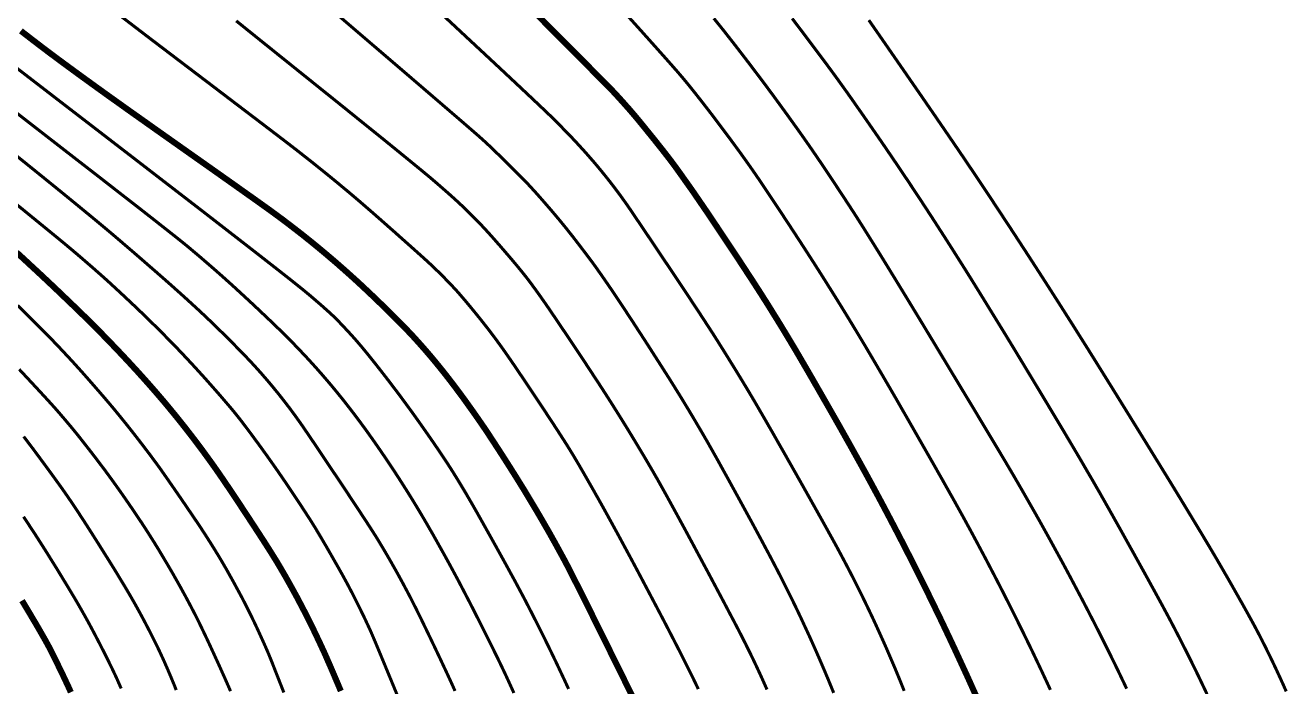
# Model space of a CAD drawing. Extents: x 36524600 to 36525730, y 2746759 to 2747713.
# Drawn here: x 36525149.49 to 36525180.49, y 2747477.38 to 2747493.61 of the extents above; entities that cross this region are included whole.
import ezdxf

# ---------------------------------------------------------------- set-up
doc = ezdxf.new("R2010")
doc.units = 0
doc.header["$LTSCALE"] = 1000
doc.header["$MEASUREMENT"] = 0
doc.layers.add('DGX', color=251, linetype='Continuous')

# ---------------------------------------------------------------- blocks, each defined once
blk = doc.blocks.new('dxt')
at = {"layer": 'DGX', "color": 253, "linetype": 'Continuous', "flags": 128}
for points, const_width in [([(36525170.203, 2747493.739), (36525170.661, 2747493.08), (36525171.081, 2747492.473), (36525171.464, 2747491.92), (36525171.809, 2747491.419), (36525172.116, 2747490.972), (36525172.386, 2747490.577), (36525172.618, 2747490.235), (36525172.813, 2747489.945), (36525172.988, 2747489.682), (36525173.164, 2747489.419), (36525173.338, 2747489.156), (36525173.512, 2747488.892), (36525173.686, 2747488.628), (36525173.859, 2747488.363), (36525174.032, 2747488.098), (36525174.204, 2747487.833), (36525174.375, 2747487.568), (36525174.547, 2747487.302), (36525174.717, 2747487.036), (36525174.888, 2747486.769), (36525175.057, 2747486.503), (36525175.227, 2747486.236), (36525175.395, 2747485.968), (36525175.564, 2747485.701), (36525175.739, 2747485.421), (36525175.929, 2747485.116), (36525176.134, 2747484.787), (36525176.353, 2747484.434), (36525176.587, 2747484.056), (36525176.836, 2747483.654), (36525177.1, 2747483.227), (36525177.378, 2747482.776), (36525177.654, 2747482.327), (36525177.91, 2747481.907), (36525178.147, 2747481.517), (36525178.365, 2747481.156), (36525178.564, 2747480.824), (36525178.743, 2747480.521), (36525178.902, 2747480.248), (36525179.043, 2747480.004), (36525179.168, 2747479.784), (36525179.282, 2747479.583), (36525179.385, 2747479.401), (36525179.476, 2747479.237), (36525179.556, 2747479.093), (36525179.625, 2747478.968), (36525179.683, 2747478.861), (36525179.729, 2747478.774), (36525179.77, 2747478.696), (36525179.811, 2747478.618), (36525179.851, 2747478.54), (36525179.89, 2747478.461), (36525179.93, 2747478.383), (36525179.969, 2747478.304), (36525180.008, 2747478.225), (36525180.047, 2747478.146), (36525180.085, 2747478.067), (36525180.124, 2747477.987), (36525180.161, 2747477.908), (36525180.199, 2747477.828), (36525180.236, 2747477.749), (36525180.273, 2747477.669), (36525180.31, 2747477.589), (36525180.346, 2747477.509), (36525180.383, 2747477.429), (36525180.418, 2747477.348), (36525180.454, 2747477.268)], 0.075), ([(36525168.32, 2747493.781), (36525168.53, 2747493.503), (36525168.72, 2747493.251), (36525168.891, 2747493.024), (36525169.043, 2747492.821), (36525169.175, 2747492.644), (36525169.288, 2747492.491), (36525169.381, 2747492.364), (36525169.47, 2747492.242), (36525169.568, 2747492.105), (36525169.677, 2747491.953), (36525169.795, 2747491.786), (36525169.922, 2747491.604), (36525170.06, 2747491.408), (36525170.207, 2747491.196), (36525170.364, 2747490.97), (36525170.526, 2747490.736), (36525170.686, 2747490.501), (36525170.846, 2747490.266), (36525171.005, 2747490.031), (36525171.164, 2747489.794), (36525171.321, 2747489.558), (36525171.478, 2747489.32), (36525171.634, 2747489.082), (36525171.789, 2747488.844), (36525171.943, 2747488.605), (36525172.097, 2747488.366), (36525172.25, 2747488.126), (36525172.402, 2747487.886), (36525172.554, 2747487.646), (36525172.705, 2747487.405), (36525172.855, 2747487.163), (36525173.005, 2747486.921), (36525173.154, 2747486.679), (36525173.303, 2747486.437), (36525173.452, 2747486.195), (36525173.601, 2747485.952), (36525173.749, 2747485.709), (36525173.897, 2747485.465), (36525174.044, 2747485.222), (36525174.188, 2747484.984), (36525174.324, 2747484.759), (36525174.453, 2747484.545), (36525174.574, 2747484.344), (36525174.688, 2747484.154), (36525174.794, 2747483.977), (36525174.893, 2747483.812), (36525174.985, 2747483.659), (36525175.072, 2747483.512), (36525175.16, 2747483.364), (36525175.247, 2747483.217), (36525175.334, 2747483.07), (36525175.421, 2747482.922), (36525175.507, 2747482.774), (36525175.593, 2747482.626), (36525175.68, 2747482.478), (36525175.771, 2747482.32), (36525175.873, 2747482.143), (36525175.985, 2747481.945), (36525176.108, 2747481.728), (36525176.241, 2747481.491), (36525176.385, 2747481.235), (36525176.539, 2747480.958), (36525176.704, 2747480.662), (36525176.868, 2747480.366), (36525177.021, 2747480.09), (36525177.162, 2747479.833), (36525177.292, 2747479.596), (36525177.41, 2747479.379), (36525177.516, 2747479.182), (36525177.611, 2747479.004), (36525177.694, 2747478.846), (36525177.771, 2747478.697), (36525177.848, 2747478.549), (36525177.923, 2747478.4), (36525177.999, 2747478.25), (36525178.074, 2747478.101), (36525178.148, 2747477.951), (36525178.222, 2747477.801), (36525178.295, 2747477.651), (36525178.367, 2747477.5), (36525178.439, 2747477.349), (36525178.511, 2747477.198)], 0.075), ([(36525166.396, 2747493.783), (36525166.536, 2747493.61), (36525166.643, 2747493.477), (36525166.732, 2747493.363), (36525166.821, 2747493.25), (36525166.91, 2747493.136), (36525166.998, 2747493.022), (36525167.086, 2747492.908), (36525167.174, 2747492.793), (36525167.262, 2747492.679), (36525167.349, 2747492.564), (36525167.436, 2747492.449), (36525167.523, 2747492.334), (36525167.61, 2747492.218), (36525167.696, 2747492.103), (36525167.782, 2747491.987), (36525167.868, 2747491.871), (36525167.953, 2747491.754), (36525168.038, 2747491.638), (36525168.123, 2747491.521), (36525168.208, 2747491.404), (36525168.292, 2747491.287), (36525168.376, 2747491.17), (36525168.46, 2747491.053), (36525168.544, 2747490.935), (36525168.627, 2747490.817), (36525168.71, 2747490.699), (36525168.797, 2747490.573), (36525168.894, 2747490.432), (36525169.001, 2747490.275), (36525169.116, 2747490.103), (36525169.242, 2747489.916), (36525169.376, 2747489.713), (36525169.521, 2747489.495), (36525169.674, 2747489.261), (36525169.846, 2747488.997), (36525170.045, 2747488.685), (36525170.27, 2747488.326), (36525170.523, 2747487.92), (36525170.802, 2747487.466), (36525171.108, 2747486.966), (36525171.441, 2747486.419), (36525171.801, 2747485.824), (36525172.156, 2747485.236), (36525172.475, 2747484.706), (36525172.759, 2747484.237), (36525173.005, 2747483.826), (36525173.216, 2747483.475), (36525173.391, 2747483.183), (36525173.53, 2747482.951), (36525173.632, 2747482.778), (36525173.717, 2747482.634), (36525173.801, 2747482.491), (36525173.884, 2747482.347), (36525173.968, 2747482.203), (36525174.051, 2747482.058), (36525174.133, 2747481.914), (36525174.216, 2747481.769), (36525174.298, 2747481.625), (36525174.38, 2747481.48), (36525174.461, 2747481.335), (36525174.542, 2747481.189), (36525174.623, 2747481.044), (36525174.703, 2747480.898), (36525174.783, 2747480.752), (36525174.863, 2747480.606), (36525174.943, 2747480.46), (36525175.022, 2747480.314), (36525175.101, 2747480.167), (36525175.179, 2747480.02), (36525175.257, 2747479.873), (36525175.335, 2747479.726), (36525175.413, 2747479.579), (36525175.49, 2747479.432), (36525175.567, 2747479.284), (36525175.643, 2747479.136), (36525175.72, 2747478.988), (36525175.796, 2747478.839), (36525175.872, 2747478.689), (36525175.947, 2747478.54), (36525176.022, 2747478.39), (36525176.097, 2747478.239), (36525176.172, 2747478.088), (36525176.246, 2747477.937), (36525176.32, 2747477.786), (36525176.392, 2747477.635), (36525176.464, 2747477.485), (36525176.535, 2747477.335)], 0.075), ([(36525164.131, 2747494.01), (36525164.599, 2747493.49), (36525164.983, 2747493.061), (36525165.285, 2747492.722), (36525165.503, 2747492.474), (36525165.638, 2747492.316), (36525165.735, 2747492.199), (36525165.836, 2747492.075), (36525165.941, 2747491.943), (36525166.052, 2747491.803), (36525166.167, 2747491.655), (36525166.288, 2747491.499), (36525166.413, 2747491.336), (36525166.542, 2747491.164), (36525166.671, 2747490.992), (36525166.794, 2747490.827), (36525166.911, 2747490.668), (36525167.022, 2747490.517), (36525167.126, 2747490.372), (36525167.225, 2747490.234), (36525167.317, 2747490.103), (36525167.403, 2747489.979), (36525167.491, 2747489.851), (36525167.588, 2747489.706), (36525167.695, 2747489.547), (36525167.812, 2747489.372), (36525167.939, 2747489.181), (36525168.076, 2747488.975), (36525168.222, 2747488.753), (36525168.378, 2747488.515), (36525168.538, 2747488.27), (36525168.697, 2747488.024), (36525168.856, 2747487.777), (36525169.014, 2747487.53), (36525169.17, 2747487.282), (36525169.326, 2747487.034), (36525169.481, 2747486.785), (36525169.635, 2747486.536), (36525169.792, 2747486.278), (36525169.958, 2747486.003), (36525170.132, 2747485.713), (36525170.314, 2747485.405), (36525170.504, 2747485.081), (36525170.703, 2747484.741), (36525170.91, 2747484.384), (36525171.124, 2747484.011), (36525171.334, 2747483.644), (36525171.527, 2747483.307), (36525171.702, 2747483.001), (36525171.86, 2747482.724), (36525172, 2747482.478), (36525172.122, 2747482.261), (36525172.227, 2747482.075), (36525172.315, 2747481.919), (36525172.393, 2747481.777), (36525172.472, 2747481.636), (36525172.55, 2747481.494), (36525172.627, 2747481.352), (36525172.705, 2747481.21), (36525172.781, 2747481.068), (36525172.858, 2747480.925), (36525172.934, 2747480.782), (36525173.01, 2747480.64), (36525173.086, 2747480.497), (36525173.161, 2747480.353), (36525173.236, 2747480.21), (36525173.311, 2747480.066), (36525173.385, 2747479.923), (36525173.459, 2747479.779), (36525173.533, 2747479.635), (36525173.606, 2747479.49), (36525173.679, 2747479.346), (36525173.751, 2747479.201), (36525173.823, 2747479.057), (36525173.895, 2747478.912), (36525173.967, 2747478.767), (36525174.038, 2747478.621), (36525174.109, 2747478.476), (36525174.18, 2747478.33), (36525174.25, 2747478.185), (36525174.319, 2747478.039), (36525174.389, 2747477.892), (36525174.458, 2747477.746), (36525174.526, 2747477.6), (36525174.595, 2747477.453), (36525174.662, 2747477.306)], 0.075), ([(36525161.822, 2747494.106), (36525162.442, 2747493.484), (36525162.957, 2747492.966), (36525163.368, 2747492.552), (36525163.674, 2747492.242), (36525163.877, 2747492.037), (36525163.975, 2747491.935), (36525164.02, 2747491.885), (36525164.066, 2747491.835), (36525164.111, 2747491.785), (36525164.156, 2747491.735), (36525164.201, 2747491.685), (36525164.246, 2747491.634), (36525164.291, 2747491.584), (36525164.336, 2747491.533), (36525164.382, 2747491.479), (36525164.434, 2747491.418), (36525164.492, 2747491.35), (36525164.554, 2747491.275), (36525164.621, 2747491.194), (36525164.693, 2747491.105), (36525164.77, 2747491.01), (36525164.852, 2747490.909), (36525164.935, 2747490.807), (36525165.011, 2747490.711), (36525165.082, 2747490.622), (36525165.148, 2747490.539), (36525165.207, 2747490.463), (36525165.262, 2747490.392), (36525165.311, 2747490.329), (36525165.354, 2747490.272), (36525165.397, 2747490.214), (36525165.445, 2747490.15), (36525165.497, 2747490.078), (36525165.554, 2747489.999), (36525165.615, 2747489.913), (36525165.681, 2747489.82), (36525165.752, 2747489.72), (36525165.828, 2747489.613), (36525165.91, 2747489.496), (36525166.001, 2747489.363), (36525166.101, 2747489.217), (36525166.211, 2747489.056), (36525166.329, 2747488.881), (36525166.457, 2747488.691), (36525166.593, 2747488.487), (36525166.739, 2747488.268), (36525166.884, 2747488.049), (36525167.02, 2747487.844), (36525167.145, 2747487.654), (36525167.261, 2747487.476), (36525167.368, 2747487.313), (36525167.464, 2747487.164), (36525167.551, 2747487.029), (36525167.628, 2747486.907), (36525167.701, 2747486.793), (36525167.773, 2747486.678), (36525167.844, 2747486.563), (36525167.916, 2747486.448), (36525167.987, 2747486.333), (36525168.058, 2747486.218), (36525168.128, 2747486.102), (36525168.198, 2747485.986), (36525168.273, 2747485.863), (36525168.355, 2747485.725), (36525168.446, 2747485.572), (36525168.544, 2747485.404), (36525168.651, 2747485.221), (36525168.766, 2747485.023), (36525168.889, 2747484.81), (36525169.02, 2747484.582), (36525169.153, 2747484.351), (36525169.281, 2747484.127), (36525169.405, 2747483.91), (36525169.524, 2747483.7), (36525169.638, 2747483.497), (36525169.748, 2747483.302), (36525169.853, 2747483.113), (36525169.954, 2747482.932), (36525170.052, 2747482.755), (36525170.15, 2747482.577), (36525170.247, 2747482.399), (36525170.343, 2747482.221), (36525170.44, 2747482.042), (36525170.535, 2747481.864), (36525170.63, 2747481.685), (36525170.725, 2747481.505), (36525170.819, 2747481.326), (36525170.913, 2747481.146), (36525171.006, 2747480.966), (36525171.099, 2747480.785), (36525171.191, 2747480.605), (36525171.283, 2747480.424), (36525171.374, 2747480.243), (36525171.465, 2747480.062), (36525171.555, 2747479.88), (36525171.645, 2747479.698), (36525171.735, 2747479.516), (36525171.823, 2747479.334), (36525171.912, 2747479.151), (36525172, 2747478.969), (36525172.087, 2747478.785), (36525172.174, 2747478.602), (36525172.26, 2747478.419), (36525172.346, 2747478.235), (36525172.431, 2747478.051), (36525172.516, 2747477.867), (36525172.601, 2747477.683), (36525172.685, 2747477.498), (36525172.768, 2747477.313), (36525172.851, 2747477.128)], 0.15), ([(36525159.508, 2747494.081), (36525160.224, 2747493.414), (36525160.844, 2747492.837), (36525161.367, 2747492.349), (36525161.793, 2747491.949), (36525162.122, 2747491.639), (36525162.354, 2747491.418), (36525162.49, 2747491.285), (36525162.574, 2747491.2), (36525162.652, 2747491.121), (36525162.725, 2747491.046), (36525162.792, 2747490.977), (36525162.854, 2747490.913), (36525162.91, 2747490.855), (36525162.961, 2747490.802), (36525163.006, 2747490.754), (36525163.048, 2747490.708), (36525163.089, 2747490.663), (36525163.131, 2747490.617), (36525163.172, 2747490.572), (36525163.214, 2747490.526), (36525163.255, 2747490.48), (36525163.296, 2747490.434), (36525163.337, 2747490.387), (36525163.377, 2747490.341), (36525163.418, 2747490.294), (36525163.458, 2747490.248), (36525163.498, 2747490.201), (36525163.538, 2747490.154), (36525163.577, 2747490.106), (36525163.616, 2747490.059), (36525163.656, 2747490.011), (36525163.694, 2747489.963), (36525163.733, 2747489.915), (36525163.772, 2747489.867), (36525163.81, 2747489.819), (36525163.848, 2747489.77), (36525163.886, 2747489.721), (36525163.923, 2747489.673), (36525163.961, 2747489.623), (36525163.998, 2747489.574), (36525164.035, 2747489.525), (36525164.072, 2747489.475), (36525164.108, 2747489.426), (36525164.144, 2747489.376), (36525164.18, 2747489.326), (36525164.216, 2747489.276), (36525164.252, 2747489.225), (36525164.299, 2747489.158), (36525164.368, 2747489.056), (36525164.46, 2747488.92), (36525164.575, 2747488.75), (36525164.713, 2747488.546), (36525164.873, 2747488.307), (36525165.056, 2747488.035), (36525165.262, 2747487.728), (36525165.471, 2747487.415), (36525165.665, 2747487.125), (36525165.843, 2747486.857), (36525166.005, 2747486.612), (36525166.151, 2747486.389), (36525166.282, 2747486.188), (36525166.397, 2747486.01), (36525166.496, 2747485.854), (36525166.587, 2747485.709), (36525166.678, 2747485.564), (36525166.768, 2747485.419), (36525166.858, 2747485.273), (36525166.948, 2747485.128), (36525167.037, 2747484.982), (36525167.126, 2747484.835), (36525167.215, 2747484.689), (36525167.31, 2747484.529), (36525167.421, 2747484.341), (36525167.546, 2747484.126), (36525167.687, 2747483.883), (36525167.842, 2747483.613), (36525168.012, 2747483.315), (36525168.197, 2747482.99), (36525168.397, 2747482.637), (36525168.596, 2747482.285), (36525168.778, 2747481.961), (36525168.944, 2747481.665), (36525169.093, 2747481.398), (36525169.226, 2747481.158), (36525169.343, 2747480.947), (36525169.443, 2747480.764), (36525169.526, 2747480.609), (36525169.601, 2747480.468), (36525169.675, 2747480.327), (36525169.749, 2747480.185), (36525169.822, 2747480.043), (36525169.894, 2747479.901), (36525169.965, 2747479.758), (36525170.036, 2747479.615), (36525170.106, 2747479.472), (36525170.175, 2747479.328), (36525170.244, 2747479.184), (36525170.312, 2747479.04), (36525170.379, 2747478.895), (36525170.445, 2747478.75), (36525170.511, 2747478.604), (36525170.576, 2747478.459), (36525170.641, 2747478.313), (36525170.704, 2747478.166), (36525170.767, 2747478.02), (36525170.83, 2747477.873), (36525170.891, 2747477.726), (36525170.952, 2747477.578), (36525171.012, 2747477.43), (36525171.071, 2747477.282)], 0.075), ([(36525149.378, 2747493.476), (36525149.465, 2747493.408), (36525149.553, 2747493.341), (36525149.64, 2747493.273), (36525149.728, 2747493.206), (36525149.815, 2747493.139), (36525149.903, 2747493.072), (36525149.991, 2747493.006), (36525150.085, 2747492.935), (36525150.19, 2747492.857), (36525150.306, 2747492.77), (36525150.434, 2747492.676), (36525150.573, 2747492.574), (36525150.723, 2747492.464), (36525150.885, 2747492.346), (36525151.058, 2747492.221), (36525151.253, 2747492.08), (36525151.48, 2747491.917), (36525151.738, 2747491.733), (36525152.028, 2747491.526), (36525152.351, 2747491.298), (36525152.705, 2747491.047), (36525153.091, 2747490.775), (36525153.509, 2747490.48), (36525153.921, 2747490.19), (36525154.291, 2747489.929), (36525154.617, 2747489.699), (36525154.9, 2747489.498), (36525155.141, 2747489.328), (36525155.338, 2747489.187), (36525155.493, 2747489.076), (36525155.604, 2747488.995), (36525155.694, 2747488.929), (36525155.783, 2747488.863), (36525155.872, 2747488.796), (36525155.961, 2747488.729), (36525156.049, 2747488.661), (36525156.137, 2747488.593), (36525156.225, 2747488.525), (36525156.313, 2747488.456), (36525156.4, 2747488.386), (36525156.487, 2747488.317), (36525156.573, 2747488.247), (36525156.66, 2747488.176), (36525156.745, 2747488.105), (36525156.831, 2747488.034), (36525156.916, 2747487.962), (36525157.001, 2747487.89), (36525157.086, 2747487.818), (36525157.17, 2747487.745), (36525157.254, 2747487.671), (36525157.337, 2747487.598), (36525157.42, 2747487.524), (36525157.503, 2747487.449), (36525157.586, 2747487.375), (36525157.668, 2747487.299), (36525157.751, 2747487.223), (36525157.836, 2747487.143), (36525157.923, 2747487.061), (36525158.012, 2747486.977), (36525158.103, 2747486.89), (36525158.196, 2747486.8), (36525158.291, 2747486.708), (36525158.388, 2747486.613), (36525158.483, 2747486.519), (36525158.574, 2747486.429), (36525158.659, 2747486.344), (36525158.74, 2747486.262), (36525158.815, 2747486.185), (36525158.886, 2747486.111), (36525158.951, 2747486.042), (36525159.012, 2747485.977), (36525159.069, 2747485.914), (36525159.127, 2747485.851), (36525159.184, 2747485.787), (36525159.24, 2747485.723), (36525159.297, 2747485.659), (36525159.353, 2747485.594), (36525159.408, 2747485.53), (36525159.464, 2747485.464), (36525159.519, 2747485.399), (36525159.573, 2747485.333), (36525159.627, 2747485.267), (36525159.681, 2747485.201), (36525159.735, 2747485.134), (36525159.788, 2747485.067), (36525159.841, 2747485), (36525159.893, 2747484.933), (36525159.945, 2747484.865), (36525159.997, 2747484.797), (36525160.049, 2747484.729), (36525160.1, 2747484.66), (36525160.151, 2747484.592), (36525160.202, 2747484.523), (36525160.253, 2747484.454), (36525160.303, 2747484.385), (36525160.353, 2747484.315), (36525160.403, 2747484.245), (36525160.452, 2747484.176), (36525160.502, 2747484.106), (36525160.551, 2747484.036), (36525160.6, 2747483.966), (36525160.649, 2747483.895), (36525160.698, 2747483.825), (36525160.749, 2747483.75), (36525160.806, 2747483.665), (36525160.868, 2747483.572), (36525160.936, 2747483.469), (36525161.009, 2747483.357), (36525161.088, 2747483.236), (36525161.172, 2747483.106), (36525161.262, 2747482.966), (36525161.353, 2747482.824), (36525161.441, 2747482.685), (36525161.526, 2747482.551), (36525161.607, 2747482.42), (36525161.686, 2747482.293), (36525161.762, 2747482.17), (36525161.834, 2747482.05), (36525161.904, 2747481.934), (36525161.971, 2747481.822), (36525162.036, 2747481.713), (36525162.098, 2747481.607), (36525162.158, 2747481.505), (36525162.216, 2747481.405), (36525162.271, 2747481.309), (36525162.325, 2747481.216), (36525162.376, 2747481.126), (36525162.425, 2747481.038), (36525162.475, 2747480.95), (36525162.524, 2747480.861), (36525162.573, 2747480.772), (36525162.621, 2747480.684), (36525162.67, 2747480.595), (36525162.718, 2747480.506), (36525162.766, 2747480.416), (36525162.827, 2747480.3), (36525162.914, 2747480.13), (36525163.027, 2747479.905), (36525163.167, 2747479.627), (36525163.333, 2747479.295), (36525163.525, 2747478.908), (36525163.743, 2747478.468), (36525163.988, 2747477.974), (36525164.231, 2747477.482), (36525164.446, 2747477.047)], 0.15), ([(36525156.978, 2747494.022), (36525157.657, 2747493.44), (36525158.334, 2747492.861), (36525158.927, 2747492.353), (36525159.436, 2747491.916), (36525159.862, 2747491.55), (36525160.203, 2747491.257), (36525160.461, 2747491.034), (36525160.634, 2747490.883), (36525160.724, 2747490.803), (36525160.775, 2747490.756), (36525160.832, 2747490.704), (36525160.894, 2747490.645), (36525160.961, 2747490.58), (36525161.034, 2747490.51), (36525161.113, 2747490.434), (36525161.198, 2747490.351), (36525161.288, 2747490.263), (36525161.378, 2747490.175), (36525161.461, 2747490.092), (36525161.539, 2747490.015), (36525161.611, 2747489.943), (36525161.677, 2747489.876), (36525161.736, 2747489.815), (36525161.79, 2747489.76), (36525161.838, 2747489.71), (36525161.885, 2747489.659), (36525161.937, 2747489.602), (36525161.995, 2747489.539), (36525162.057, 2747489.47), (36525162.124, 2747489.394), (36525162.197, 2747489.311), (36525162.274, 2747489.222), (36525162.357, 2747489.127), (36525162.441, 2747489.029), (36525162.525, 2747488.929), (36525162.609, 2747488.829), (36525162.691, 2747488.729), (36525162.773, 2747488.628), (36525162.854, 2747488.526), (36525162.935, 2747488.424), (36525163.014, 2747488.321), (36525163.091, 2747488.221), (36525163.163, 2747488.127), (36525163.229, 2747488.04), (36525163.291, 2747487.959), (36525163.347, 2747487.884), (36525163.398, 2747487.816), (36525163.444, 2747487.753), (36525163.485, 2747487.697), (36525163.525, 2747487.641), (36525163.569, 2747487.578), (36525163.619, 2747487.508), (36525163.672, 2747487.431), (36525163.73, 2747487.348), (36525163.792, 2747487.257), (36525163.859, 2747487.16), (36525163.93, 2747487.055), (36525164.007, 2747486.941), (36525164.093, 2747486.812), (36525164.187, 2747486.67), (36525164.29, 2747486.513), (36525164.402, 2747486.343), (36525164.522, 2747486.158), (36525164.651, 2747485.96), (36525164.788, 2747485.748), (36525164.924, 2747485.535), (36525165.052, 2747485.336), (36525165.17, 2747485.151), (36525165.28, 2747484.979), (36525165.38, 2747484.82), (36525165.47, 2747484.675), (36525165.552, 2747484.544), (36525165.624, 2747484.426), (36525165.692, 2747484.314), (36525165.76, 2747484.203), (36525165.827, 2747484.091), (36525165.894, 2747483.979), (36525165.96, 2747483.867), (36525166.026, 2747483.755), (36525166.092, 2747483.643), (36525166.158, 2747483.53), (36525166.229, 2747483.407), (36525166.311, 2747483.263), (36525166.404, 2747483.098), (36525166.508, 2747482.913), (36525166.622, 2747482.706), (36525166.748, 2747482.479), (36525166.884, 2747482.231), (36525167.032, 2747481.962), (36525167.18, 2747481.691), (36525167.319, 2747481.437), (36525167.448, 2747481.198), (36525167.567, 2747480.977), (36525167.677, 2747480.771), (36525167.778, 2747480.582), (36525167.868, 2747480.41), (36525167.95, 2747480.254), (36525168.026, 2747480.106), (36525168.101, 2747479.958), (36525168.176, 2747479.809), (36525168.25, 2747479.66), (36525168.324, 2747479.511), (36525168.397, 2747479.361), (36525168.469, 2747479.211), (36525168.54, 2747479.061), (36525168.61, 2747478.91), (36525168.68, 2747478.759), (36525168.75, 2747478.608), (36525168.818, 2747478.456), (36525168.886, 2747478.304), (36525168.953, 2747478.152), (36525169.019, 2747477.999), (36525169.085, 2747477.846), (36525169.15, 2747477.693), (36525169.214, 2747477.54), (36525169.277, 2747477.386), (36525169.34, 2747477.232)], 0.075), ([(36525162.829, 2747477.329), (36525162.765, 2747477.467), (36525162.701, 2747477.605), (36525162.636, 2747477.743), (36525162.571, 2747477.881), (36525162.505, 2747478.019), (36525162.439, 2747478.156), (36525162.373, 2747478.293), (36525162.306, 2747478.43), (36525162.239, 2747478.567), (36525162.171, 2747478.703), (36525162.103, 2747478.84), (36525162.034, 2747478.976), (36525161.965, 2747479.112), (36525161.896, 2747479.247), (36525161.826, 2747479.383), (36525161.753, 2747479.524), (36525161.673, 2747479.675), (36525161.586, 2747479.838), (36525161.493, 2747480.011), (36525161.392, 2747480.195), (36525161.286, 2747480.39), (36525161.172, 2747480.596), (36525161.052, 2747480.813), (36525160.933, 2747481.026), (36525160.823, 2747481.223), (36525160.722, 2747481.403), (36525160.63, 2747481.567), (36525160.547, 2747481.713), (36525160.473, 2747481.843), (36525160.408, 2747481.955), (36525160.352, 2747482.051), (36525160.301, 2747482.139), (36525160.249, 2747482.226), (36525160.196, 2747482.313), (36525160.144, 2747482.4), (36525160.091, 2747482.487), (36525160.037, 2747482.573), (36525159.984, 2747482.659), (36525159.929, 2747482.745), (36525159.871, 2747482.836), (36525159.805, 2747482.937), (36525159.731, 2747483.048), (36525159.65, 2747483.169), (36525159.56, 2747483.3), (36525159.463, 2747483.441), (36525159.358, 2747483.592), (36525159.245, 2747483.753), (36525159.128, 2747483.919), (36525159.01, 2747484.084), (36525158.89, 2747484.248), (36525158.77, 2747484.412), (36525158.649, 2747484.575), (36525158.526, 2747484.737), (36525158.403, 2747484.899), (36525158.279, 2747485.059), (36525158.157, 2747485.215), (36525158.043, 2747485.359), (36525157.936, 2747485.493), (36525157.836, 2747485.616), (36525157.743, 2747485.728), (36525157.656, 2747485.83), (36525157.577, 2747485.921), (36525157.505, 2747486.001), (36525157.439, 2747486.073), (36525157.376, 2747486.141), (36525157.318, 2747486.203), (36525157.263, 2747486.261), (36525157.213, 2747486.314), (36525157.167, 2747486.362), (36525157.124, 2747486.405), (36525157.086, 2747486.443), (36525157.045, 2747486.483), (36525156.994, 2747486.53), (36525156.933, 2747486.586), (36525156.862, 2747486.649), (36525156.782, 2747486.721), (36525156.691, 2747486.8), (36525156.59, 2747486.887), (36525156.479, 2747486.982), (36525156.31, 2747487.122), (36525156.033, 2747487.344), (36525155.647, 2747487.647), (36525155.154, 2747488.032), (36525154.553, 2747488.498), (36525153.845, 2747489.047), (36525153.028, 2747489.676), (36525152.104, 2747490.388), (36525151.181, 2747491.098), (36525150.369, 2747491.722), (36525149.669, 2747492.261), (36525149.079, 2747492.715)], 0.075), ([(36525161.486, 2747477.23), (36525161.408, 2747477.401), (36525161.341, 2747477.548), (36525161.284, 2747477.671), (36525161.228, 2747477.79), (36525161.165, 2747477.922), (36525161.095, 2747478.067), (36525161.017, 2747478.226), (36525160.932, 2747478.398), (36525160.839, 2747478.585), (36525160.739, 2747478.784), (36525160.632, 2747478.997), (36525160.523, 2747479.212), (36525160.418, 2747479.418), (36525160.316, 2747479.614), (36525160.219, 2747479.8), (36525160.126, 2747479.978), (36525160.036, 2747480.145), (36525159.951, 2747480.303), (36525159.87, 2747480.452), (36525159.792, 2747480.593), (36525159.718, 2747480.726), (36525159.647, 2747480.853), (36525159.58, 2747480.973), (36525159.516, 2747481.086), (36525159.456, 2747481.191), (36525159.399, 2747481.29), (36525159.346, 2747481.382), (36525159.294, 2747481.471), (36525159.242, 2747481.559), (36525159.19, 2747481.647), (36525159.137, 2747481.735), (36525159.084, 2747481.823), (36525159.031, 2747481.91), (36525158.977, 2747481.998), (36525158.923, 2747482.085), (36525158.869, 2747482.172), (36525158.814, 2747482.258), (36525158.759, 2747482.345), (36525158.704, 2747482.431), (36525158.649, 2747482.517), (36525158.593, 2747482.603), (36525158.537, 2747482.689), (36525158.48, 2747482.774), (36525158.423, 2747482.86), (36525158.366, 2747482.945), (36525158.309, 2747483.03), (36525158.251, 2747483.114), (36525158.193, 2747483.199), (36525158.135, 2747483.283), (36525158.076, 2747483.367), (36525158.018, 2747483.451), (36525157.958, 2747483.534), (36525157.899, 2747483.618), (36525157.839, 2747483.701), (36525157.778, 2747483.783), (36525157.718, 2747483.866), (36525157.657, 2747483.948), (36525157.595, 2747484.03), (36525157.533, 2747484.111), (36525157.471, 2747484.192), (36525157.408, 2747484.273), (36525157.345, 2747484.354), (36525157.282, 2747484.434), (36525157.218, 2747484.513), (36525157.153, 2747484.593), (36525157.088, 2747484.672), (36525157.023, 2747484.751), (36525156.957, 2747484.829), (36525156.891, 2747484.907), (36525156.824, 2747484.984), (36525156.757, 2747485.062), (36525156.69, 2747485.138), (36525156.622, 2747485.215), (36525156.553, 2747485.291), (36525156.484, 2747485.367), (36525156.415, 2747485.442), (36525156.345, 2747485.517), (36525156.275, 2747485.591), (36525156.205, 2747485.665), (36525156.134, 2747485.739), (36525156.063, 2747485.812), (36525155.991, 2747485.885), (36525155.919, 2747485.958), (36525155.843, 2747486.033), (36525155.761, 2747486.114), (36525155.673, 2747486.2), (36525155.577, 2747486.292), (36525155.476, 2747486.389), (36525155.367, 2747486.492), (36525155.253, 2747486.6), (36525155.132, 2747486.714), (36525155.009, 2747486.829), (36525154.89, 2747486.939), (36525154.775, 2747487.045), (36525154.664, 2747487.147), (36525154.557, 2747487.245), (36525154.453, 2747487.338), (36525154.354, 2747487.427), (36525154.258, 2747487.512), (36525154.164, 2747487.595), (36525154.07, 2747487.677), (36525153.975, 2747487.759), (36525153.88, 2747487.841), (36525153.785, 2747487.923), (36525153.69, 2747488.004), (36525153.594, 2747488.084), (36525153.498, 2747488.165), (36525153.371, 2747488.269), (36525153.181, 2747488.421), (36525152.928, 2747488.62), (36525152.613, 2747488.868), (36525152.236, 2747489.163), (36525151.795, 2747489.505), (36525151.293, 2747489.896), (36525150.727, 2747490.334), (36525150.156, 2747490.777), (36525149.634, 2747491.182), (36525149.162, 2747491.549)], 0.075), ([(36525166.015, 2747477.325), (36525165.958, 2747477.445), (36525165.897, 2747477.571), (36525165.832, 2747477.703), (36525165.763, 2747477.841), (36525165.691, 2747477.986), (36525165.615, 2747478.137), (36525165.532, 2747478.3), (36525165.438, 2747478.482), (36525165.334, 2747478.684), (36525165.22, 2747478.904), (36525165.095, 2747479.143), (36525164.959, 2747479.401), (36525164.813, 2747479.678), (36525164.656, 2747479.974), (36525164.498, 2747480.273), (36525164.345, 2747480.559), (36525164.198, 2747480.831), (36525164.058, 2747481.091), (36525163.923, 2747481.337), (36525163.795, 2747481.57), (36525163.673, 2747481.791), (36525163.557, 2747481.998), (36525163.447, 2747482.192), (36525163.344, 2747482.373), (36525163.248, 2747482.541), (36525163.158, 2747482.697), (36525163.075, 2747482.84), (36525162.998, 2747482.97), (36525162.928, 2747483.087), (36525162.864, 2747483.191), (36525162.798, 2747483.298), (36525162.719, 2747483.422), (36525162.627, 2747483.565), (36525162.524, 2747483.725), (36525162.407, 2747483.902), (36525162.279, 2747484.097), (36525162.138, 2747484.31), (36525161.985, 2747484.541), (36525161.831, 2747484.771), (36525161.688, 2747484.983), (36525161.557, 2747485.177), (36525161.438, 2747485.352), (36525161.329, 2747485.509), (36525161.233, 2747485.647), (36525161.147, 2747485.767), (36525161.073, 2747485.868), (36525161.005, 2747485.961), (36525160.935, 2747486.052), (36525160.866, 2747486.144), (36525160.795, 2747486.235), (36525160.724, 2747486.325), (36525160.653, 2747486.415), (36525160.581, 2747486.504), (36525160.508, 2747486.593), (36525160.438, 2747486.679), (36525160.371, 2747486.759), (36525160.309, 2747486.834), (36525160.251, 2747486.902), (36525160.197, 2747486.965), (36525160.148, 2747487.022), (36525160.103, 2747487.073), (36525160.062, 2747487.118), (36525160.023, 2747487.16), (36525159.984, 2747487.202), (36525159.945, 2747487.244), (36525159.905, 2747487.285), (36525159.865, 2747487.327), (36525159.825, 2747487.368), (36525159.785, 2747487.409), (36525159.745, 2747487.45), (36525159.704, 2747487.491), (36525159.664, 2747487.531), (36525159.623, 2747487.571), (36525159.582, 2747487.611), (36525159.54, 2747487.651), (36525159.499, 2747487.691), (36525159.457, 2747487.73), (36525159.415, 2747487.77), (36525159.365, 2747487.816), (36525159.299, 2747487.876), (36525159.216, 2747487.951), (36525159.117, 2747488.039), (36525159.002, 2747488.142), (36525158.871, 2747488.259), (36525158.723, 2747488.39), (36525158.56, 2747488.536), (36525158.393, 2747488.683), (36525158.237, 2747488.821), (36525158.091, 2747488.949), (36525157.956, 2747489.067), (36525157.831, 2747489.175), (36525157.717, 2747489.274), (36525157.614, 2747489.362), (36525157.521, 2747489.441), (36525157.433, 2747489.515), (36525157.344, 2747489.589), (36525157.256, 2747489.662), (36525157.168, 2747489.736), (36525157.079, 2747489.809), (36525156.99, 2747489.881), (36525156.901, 2747489.954), (36525156.812, 2747490.026), (36525156.722, 2747490.098), (36525156.632, 2747490.17), (36525156.543, 2747490.242), (36525156.453, 2747490.313), (36525156.362, 2747490.384), (36525156.272, 2747490.455), (36525156.182, 2747490.526), (36525156.091, 2747490.596), (36525155.971, 2747490.689), (36525155.793, 2747490.825), (36525155.558, 2747491.004), (36525155.264, 2747491.228), (36525154.912, 2747491.495), (36525154.503, 2747491.806), (36525154.036, 2747492.161), (36525153.51, 2747492.56), (36525152.983, 2747492.96), (36525152.51, 2747493.319), (36525152.093, 2747493.638), (36525151.729, 2747493.915)], 0.075), ([(36525154.667, 2747493.721), (36525155.062, 2747493.403), (36525155.52, 2747493.035), (36525156.042, 2747492.616), (36525156.629, 2747492.145), (36525157.216, 2747491.674), (36525157.739, 2747491.252), (36525158.2, 2747490.881), (36525158.597, 2747490.559), (36525158.931, 2747490.287), (36525159.202, 2747490.065), (36525159.41, 2747489.893), (36525159.555, 2747489.77), (36525159.664, 2747489.675), (36525159.766, 2747489.586), (36525159.861, 2747489.503), (36525159.948, 2747489.426), (36525160.028, 2747489.354), (36525160.1, 2747489.288), (36525160.165, 2747489.228), (36525160.223, 2747489.173), (36525160.277, 2747489.121), (36525160.33, 2747489.069), (36525160.384, 2747489.017), (36525160.437, 2747488.964), (36525160.49, 2747488.911), (36525160.542, 2747488.858), (36525160.594, 2747488.805), (36525160.647, 2747488.752), (36525160.701, 2747488.694), (36525160.762, 2747488.63), (36525160.828, 2747488.557), (36525160.9, 2747488.478), (36525160.978, 2747488.391), (36525161.061, 2747488.296), (36525161.15, 2747488.195), (36525161.245, 2747488.085), (36525161.339, 2747487.976), (36525161.427, 2747487.873), (36525161.508, 2747487.777), (36525161.583, 2747487.687), (36525161.651, 2747487.604), (36525161.713, 2747487.528), (36525161.768, 2747487.459), (36525161.817, 2747487.396), (36525161.862, 2747487.337), (36525161.907, 2747487.277), (36525161.951, 2747487.217), (36525161.995, 2747487.157), (36525162.039, 2747487.097), (36525162.083, 2747487.036), (36525162.126, 2747486.975), (36525162.169, 2747486.914), (36525162.216, 2747486.848), (36525162.27, 2747486.77), (36525162.332, 2747486.68), (36525162.4, 2747486.579), (36525162.477, 2747486.467), (36525162.56, 2747486.344), (36525162.651, 2747486.209), (36525162.75, 2747486.062), (36525162.851, 2747485.911), (36525162.951, 2747485.762), (36525163.05, 2747485.614), (36525163.147, 2747485.468), (36525163.243, 2747485.323), (36525163.337, 2747485.18), (36525163.43, 2747485.038), (36525163.522, 2747484.899), (36525163.613, 2747484.759), (36525163.703, 2747484.62), (36525163.793, 2747484.48), (36525163.882, 2747484.34), (36525163.971, 2747484.199), (36525164.059, 2747484.059), (36525164.147, 2747483.918), (36525164.235, 2747483.776), (36525164.322, 2747483.635), (36525164.408, 2747483.493), (36525164.494, 2747483.351), (36525164.58, 2747483.208), (36525164.665, 2747483.066), (36525164.75, 2747482.923), (36525164.834, 2747482.779), (36525164.917, 2747482.636), (36525165.009, 2747482.477), (36525165.116, 2747482.286), (36525165.239, 2747482.065), (36525165.377, 2747481.813), (36525165.532, 2747481.53), (36525165.702, 2747481.217), (36525165.888, 2747480.872), (36525166.089, 2747480.496), (36525166.29, 2747480.122), (36525166.471, 2747479.781), (36525166.635, 2747479.473), (36525166.779, 2747479.199), (36525166.906, 2747478.959), (36525167.014, 2747478.752), (36525167.103, 2747478.578), (36525167.174, 2747478.438), (36525167.235, 2747478.315), (36525167.296, 2747478.191), (36525167.356, 2747478.067), (36525167.415, 2747477.943), (36525167.474, 2747477.818), (36525167.532, 2747477.693), (36525167.589, 2747477.567), (36525167.645, 2747477.441), (36525167.701, 2747477.315)], 0.075), ([(36525160.04, 2747477.28), (36525159.999, 2747477.372), (36525159.955, 2747477.469), (36525159.905, 2747477.578), (36525159.85, 2747477.697), (36525159.789, 2747477.828), (36525159.722, 2747477.97), (36525159.65, 2747478.124), (36525159.572, 2747478.288), (36525159.488, 2747478.464), (36525159.404, 2747478.639), (36525159.325, 2747478.803), (36525159.251, 2747478.956), (36525159.183, 2747479.097), (36525159.119, 2747479.226), (36525159.06, 2747479.344), (36525159.006, 2747479.451), (36525158.958, 2747479.546), (36525158.911, 2747479.635), (36525158.865, 2747479.723), (36525158.817, 2747479.812), (36525158.77, 2747479.901), (36525158.722, 2747479.989), (36525158.674, 2747480.077), (36525158.626, 2747480.165), (36525158.577, 2747480.252), (36525158.527, 2747480.34), (36525158.478, 2747480.427), (36525158.428, 2747480.514), (36525158.378, 2747480.601), (36525158.327, 2747480.687), (36525158.276, 2747480.774), (36525158.224, 2747480.86), (36525158.173, 2747480.946), (36525158.112, 2747481.045), (36525158.033, 2747481.169), (36525157.937, 2747481.319), (36525157.822, 2747481.495), (36525157.69, 2747481.696), (36525157.54, 2747481.923), (36525157.372, 2747482.176), (36525157.186, 2747482.455), (36525157.001, 2747482.731), (36525156.835, 2747482.98), (36525156.687, 2747483.199), (36525156.559, 2747483.39), (36525156.449, 2747483.552), (36525156.358, 2747483.686), (36525156.286, 2747483.791), (36525156.233, 2747483.867), (36525156.19, 2747483.928), (36525156.145, 2747483.99), (36525156.101, 2747484.051), (36525156.056, 2747484.112), (36525156.011, 2747484.173), (36525155.966, 2747484.233), (36525155.92, 2747484.293), (36525155.874, 2747484.353), (36525155.828, 2747484.413), (36525155.781, 2747484.472), (36525155.734, 2747484.532), (36525155.687, 2747484.591), (36525155.639, 2747484.649), (36525155.591, 2747484.708), (36525155.543, 2747484.766), (36525155.495, 2747484.824), (36525155.446, 2747484.882), (36525155.397, 2747484.939), (36525155.347, 2747484.996), (36525155.298, 2747485.053), (36525155.248, 2747485.11), (36525155.197, 2747485.166), (36525155.147, 2747485.222), (36525155.096, 2747485.278), (36525155.041, 2747485.337), (36525154.98, 2747485.403), (36525154.911, 2747485.474), (36525154.836, 2747485.553), (36525154.753, 2747485.637), (36525154.664, 2747485.728), (36525154.567, 2747485.826), (36525154.463, 2747485.93), (36525154.356, 2747486.037), (36525154.248, 2747486.143), (36525154.14, 2747486.249), (36525154.031, 2747486.354), (36525153.921, 2747486.458), (36525153.811, 2747486.562), (36525153.7, 2747486.665), (36525153.588, 2747486.767), (36525153.475, 2747486.871), (36525153.357, 2747486.978), (36525153.235, 2747487.087), (36525153.11, 2747487.199), (36525152.98, 2747487.314), (36525152.846, 2747487.432), (36525152.709, 2747487.552), (36525152.567, 2747487.675), (36525152.427, 2747487.797), (36525152.295, 2747487.912), (36525152.169, 2747488.021), (36525152.05, 2747488.123), (36525151.938, 2747488.219), (36525151.834, 2747488.309), (36525151.736, 2747488.392), (36525151.646, 2747488.469), (36525151.553, 2747488.547), (36525151.45, 2747488.634), (36525151.335, 2747488.729), (36525151.209, 2747488.834), (36525151.072, 2747488.947), (36525150.923, 2747489.069), (36525150.764, 2747489.2), (36525150.593, 2747489.34), (36525150.392, 2747489.504), (36525150.143, 2747489.706), (36525149.844, 2747489.948), (36525149.497, 2747490.228), (36525149.1, 2747490.547)], 0.075), ([(36525158.707, 2747476.968), (36525158.504, 2747477.461), (36525158.332, 2747477.877), (36525158.192, 2747478.215), (36525158.083, 2747478.476), (36525158.005, 2747478.66), (36525157.959, 2747478.766), (36525157.928, 2747478.833), (36525157.897, 2747478.901), (36525157.865, 2747478.968), (36525157.834, 2747479.035), (36525157.802, 2747479.102), (36525157.77, 2747479.168), (36525157.737, 2747479.235), (36525157.705, 2747479.302), (36525157.672, 2747479.368), (36525157.639, 2747479.435), (36525157.606, 2747479.501), (36525157.572, 2747479.567), (36525157.538, 2747479.633), (36525157.505, 2747479.699), (36525157.47, 2747479.765), (36525157.436, 2747479.83), (36525157.399, 2747479.9), (36525157.357, 2747479.977), (36525157.31, 2747480.063), (36525157.259, 2747480.156), (36525157.202, 2747480.257), (36525157.14, 2747480.366), (36525157.074, 2747480.482), (36525157.003, 2747480.607), (36525156.931, 2747480.732), (36525156.864, 2747480.848), (36525156.8, 2747480.956), (36525156.742, 2747481.056), (36525156.687, 2747481.147), (36525156.637, 2747481.231), (36525156.592, 2747481.306), (36525156.55, 2747481.373), (36525156.508, 2747481.44), (36525156.46, 2747481.516), (36525156.405, 2747481.6), (36525156.345, 2747481.693), (36525156.278, 2747481.795), (36525156.206, 2747481.905), (36525156.127, 2747482.024), (36525156.043, 2747482.151), (36525155.954, 2747482.283), (36525155.865, 2747482.415), (36525155.773, 2747482.548), (36525155.681, 2747482.682), (36525155.587, 2747482.816), (36525155.492, 2747482.951), (36525155.395, 2747483.087), (36525155.297, 2747483.223), (36525155.201, 2747483.355), (36525155.11, 2747483.478), (36525155.026, 2747483.593), (36525154.947, 2747483.698), (36525154.874, 2747483.795), (36525154.807, 2747483.883), (36525154.746, 2747483.962), (36525154.69, 2747484.032), (36525154.634, 2747484.102), (36525154.57, 2747484.179), (36525154.499, 2747484.264), (36525154.42, 2747484.356), (36525154.334, 2747484.456), (36525154.241, 2747484.564), (36525154.14, 2747484.679), (36525154.032, 2747484.801), (36525153.92, 2747484.928), (36525153.807, 2747485.053), (36525153.693, 2747485.178), (36525153.579, 2747485.302), (36525153.464, 2747485.425), (36525153.349, 2747485.548), (36525153.233, 2747485.67), (36525153.116, 2747485.791), (36525152.998, 2747485.911), (36525152.88, 2747486.031), (36525152.761, 2747486.15), (36525152.642, 2747486.268), (36525152.522, 2747486.386), (36525152.401, 2747486.503), (36525152.28, 2747486.62), (36525152.158, 2747486.736), (36525152.039, 2747486.848), (36525151.928, 2747486.952), (36525151.824, 2747487.049), (36525151.728, 2747487.138), (36525151.639, 2747487.22), (36525151.558, 2747487.295), (36525151.484, 2747487.362), (36525151.417, 2747487.422), (36525151.354, 2747487.478), (36525151.291, 2747487.534), (36525151.228, 2747487.589), (36525151.165, 2747487.645), (36525151.101, 2747487.7), (36525151.038, 2747487.755), (36525150.974, 2747487.81), (36525150.911, 2747487.865), (36525150.847, 2747487.92), (36525150.783, 2747487.975), (36525150.719, 2747488.029), (36525150.654, 2747488.084), (36525150.59, 2747488.138), (36525150.525, 2747488.192), (36525150.461, 2747488.246), (36525150.396, 2747488.299), (36525150.292, 2747488.385), (36525150.11, 2747488.534), (36525149.85, 2747488.746), (36525149.512, 2747489.022), (36525149.095, 2747489.361)], 0.075), ([(36525157.235, 2747477.278), (36525157.164, 2747477.448), (36525157.096, 2747477.607), (36525157.033, 2747477.755), (36525156.974, 2747477.892), (36525156.919, 2747478.017), (36525156.869, 2747478.132), (36525156.823, 2747478.235), (36525156.78, 2747478.327), (36525156.74, 2747478.414), (36525156.7, 2747478.5), (36525156.659, 2747478.586), (36525156.618, 2747478.672), (36525156.577, 2747478.758), (36525156.535, 2747478.843), (36525156.493, 2747478.929), (36525156.45, 2747479.014), (36525156.408, 2747479.099), (36525156.365, 2747479.184), (36525156.321, 2747479.269), (36525156.277, 2747479.353), (36525156.233, 2747479.437), (36525156.189, 2747479.522), (36525156.144, 2747479.606), (36525156.098, 2747479.689), (36525156.052, 2747479.773), (36525156.006, 2747479.856), (36525155.96, 2747479.939), (36525155.913, 2747480.022), (36525155.866, 2747480.105), (36525155.818, 2747480.187), (36525155.77, 2747480.269), (36525155.722, 2747480.351), (36525155.669, 2747480.441), (36525155.605, 2747480.544), (36525155.532, 2747480.661), (36525155.448, 2747480.793), (36525155.355, 2747480.939), (36525155.251, 2747481.099), (36525155.138, 2747481.273), (36525155.014, 2747481.462), (36525154.89, 2747481.651), (36525154.773, 2747481.828), (36525154.664, 2747481.992), (36525154.563, 2747482.143), (36525154.47, 2747482.282), (36525154.385, 2747482.408), (36525154.307, 2747482.522), (36525154.238, 2747482.622), (36525154.172, 2747482.717), (36525154.106, 2747482.811), (36525154.039, 2747482.904), (36525153.972, 2747482.997), (36525153.904, 2747483.09), (36525153.836, 2747483.183), (36525153.767, 2747483.275), (36525153.698, 2747483.367), (36525153.629, 2747483.459), (36525153.559, 2747483.55), (36525153.488, 2747483.641), (36525153.418, 2747483.732), (36525153.346, 2747483.822), (36525153.275, 2747483.912), (36525153.203, 2747484.001), (36525153.13, 2747484.091), (36525153.057, 2747484.179), (36525152.984, 2747484.268), (36525152.91, 2747484.356), (36525152.835, 2747484.444), (36525152.761, 2747484.531), (36525152.686, 2747484.618), (36525152.61, 2747484.705), (36525152.534, 2747484.791), (36525152.458, 2747484.877), (36525152.381, 2747484.963), (36525152.304, 2747485.048), (36525152.227, 2747485.134), (36525152.149, 2747485.218), (36525152.071, 2747485.303), (36525151.993, 2747485.387), (36525151.914, 2747485.471), (36525151.835, 2747485.555), (36525151.756, 2747485.639), (36525151.676, 2747485.722), (36525151.597, 2747485.805), (36525151.517, 2747485.888), (36525151.436, 2747485.971), (36525151.356, 2747486.053), (36525151.275, 2747486.135), (36525151.189, 2747486.222), (36525151.092, 2747486.319), (36525150.985, 2747486.425), (36525150.866, 2747486.54), (36525150.737, 2747486.665), (36525150.597, 2747486.8), (36525150.446, 2747486.944), (36525150.285, 2747487.098), (36525150.117, 2747487.257), (36525149.95, 2747487.414), (36525149.781, 2747487.572), (36525149.612, 2747487.728), (36525149.443, 2747487.885), (36525149.273, 2747488.04)], 0.15), ([(36525155.836, 2747477.241), (36525155.73, 2747477.511), (36525155.642, 2747477.734), (36525155.573, 2747477.911), (36525155.521, 2747478.042), (36525155.487, 2747478.126), (36525155.46, 2747478.191), (36525155.429, 2747478.264), (36525155.394, 2747478.343), (36525155.356, 2747478.43), (36525155.313, 2747478.525), (36525155.267, 2747478.626), (36525155.217, 2747478.736), (36525155.163, 2747478.852), (36525155.106, 2747478.972), (36525155.049, 2747479.091), (36525154.99, 2747479.21), (36525154.931, 2747479.328), (36525154.871, 2747479.446), (36525154.81, 2747479.564), (36525154.747, 2747479.681), (36525154.684, 2747479.797), (36525154.623, 2747479.91), (36525154.565, 2747480.015), (36525154.51, 2747480.113), (36525154.46, 2747480.203), (36525154.413, 2747480.286), (36525154.369, 2747480.361), (36525154.33, 2747480.429), (36525154.294, 2747480.49), (36525154.26, 2747480.547), (36525154.226, 2747480.604), (36525154.191, 2747480.66), (36525154.156, 2747480.717), (36525154.122, 2747480.773), (36525154.087, 2747480.829), (36525154.051, 2747480.886), (36525154.016, 2747480.942), (36525153.98, 2747480.998), (36525153.945, 2747481.053), (36525153.909, 2747481.109), (36525153.873, 2747481.165), (36525153.837, 2747481.22), (36525153.8, 2747481.276), (36525153.764, 2747481.331), (36525153.727, 2747481.386), (36525153.688, 2747481.444), (36525153.644, 2747481.509), (36525153.596, 2747481.579), (36525153.544, 2747481.656), (36525153.487, 2747481.74), (36525153.426, 2747481.829), (36525153.361, 2747481.925), (36525153.291, 2747482.027), (36525153.22, 2747482.129), (36525153.152, 2747482.228), (36525153.087, 2747482.322), (36525153.025, 2747482.411), (36525152.966, 2747482.496), (36525152.909, 2747482.577), (36525152.856, 2747482.653), (36525152.805, 2747482.725), (36525152.753, 2747482.798), (36525152.693, 2747482.88), (36525152.626, 2747482.97), (36525152.553, 2747483.068), (36525152.473, 2747483.174), (36525152.386, 2747483.288), (36525152.292, 2747483.411), (36525152.191, 2747483.541), (36525152.086, 2747483.675), (36525151.98, 2747483.809), (36525151.873, 2747483.941), (36525151.766, 2747484.073), (36525151.657, 2747484.205), (36525151.548, 2747484.335), (36525151.437, 2747484.465), (36525151.326, 2747484.594), (36525151.218, 2747484.718), (36525151.116, 2747484.835), (36525151.021, 2747484.943), (36525150.933, 2747485.043), (36525150.852, 2747485.134), (36525150.777, 2747485.217), (36525150.709, 2747485.292), (36525150.648, 2747485.359), (36525150.59, 2747485.422), (36525150.532, 2747485.484), (36525150.474, 2747485.546), (36525150.416, 2747485.609), (36525150.357, 2747485.671), (36525150.299, 2747485.733), (36525150.24, 2747485.794), (36525150.181, 2747485.856), (36525150.113, 2747485.927), (36525150.025, 2747486.016), (36525149.918, 2747486.124), (36525149.792, 2747486.25), (36525149.646, 2747486.395), (36525149.482, 2747486.558), (36525149.298, 2747486.74)], 0.075), ([(36525154.526, 2747477.274), (36525154.484, 2747477.373), (36525154.436, 2747477.482), (36525154.384, 2747477.6), (36525154.326, 2747477.729), (36525154.264, 2747477.868), (36525154.196, 2747478.017), (36525154.123, 2747478.176), (36525154.05, 2747478.335), (36525153.981, 2747478.484), (36525153.916, 2747478.622), (36525153.855, 2747478.749), (36525153.799, 2747478.866), (36525153.747, 2747478.973), (36525153.699, 2747479.069), (36525153.656, 2747479.154), (36525153.614, 2747479.234), (36525153.573, 2747479.314), (36525153.531, 2747479.394), (36525153.488, 2747479.474), (36525153.446, 2747479.554), (36525153.403, 2747479.633), (36525153.359, 2747479.712), (36525153.316, 2747479.792), (36525153.272, 2747479.871), (36525153.228, 2747479.949), (36525153.183, 2747480.028), (36525153.139, 2747480.106), (36525153.094, 2747480.185), (36525153.048, 2747480.263), (36525153.003, 2747480.341), (36525152.957, 2747480.418), (36525152.913, 2747480.492), (36525152.873, 2747480.559), (36525152.837, 2747480.619), (36525152.806, 2747480.671), (36525152.779, 2747480.717), (36525152.756, 2747480.755), (36525152.738, 2747480.785), (36525152.723, 2747480.809), (36525152.709, 2747480.832), (36525152.691, 2747480.86), (36525152.67, 2747480.895), (36525152.645, 2747480.935), (36525152.616, 2747480.981), (36525152.583, 2747481.033), (36525152.546, 2747481.091), (36525152.506, 2747481.155), (36525152.461, 2747481.225), (36525152.41, 2747481.304), (36525152.354, 2747481.39), (36525152.291, 2747481.484), (36525152.222, 2747481.586), (36525152.148, 2747481.696), (36525152.068, 2747481.814), (36525151.981, 2747481.94), (36525151.892, 2747482.069), (36525151.801, 2747482.198), (36525151.71, 2747482.326), (36525151.618, 2747482.454), (36525151.525, 2747482.581), (36525151.432, 2747482.708), (36525151.337, 2747482.833), (36525151.242, 2747482.959), (36525151.149, 2747483.08), (36525151.062, 2747483.193), (36525150.98, 2747483.297), (36525150.904, 2747483.394), (36525150.834, 2747483.483), (36525150.77, 2747483.564), (36525150.711, 2747483.636), (36525150.658, 2747483.701), (36525150.608, 2747483.762), (36525150.557, 2747483.822), (36525150.506, 2747483.882), (36525150.456, 2747483.942), (36525150.404, 2747484.002), (36525150.353, 2747484.062), (36525150.302, 2747484.121), (36525150.25, 2747484.181), (36525150.187, 2747484.252), (36525150.102, 2747484.346), (36525149.993, 2747484.465), (36525149.863, 2747484.606), (36525149.71, 2747484.771), (36525149.534, 2747484.96), (36525149.336, 2747485.172)], 0.075), ([(36525153.193, 2747477.301), (36525153.171, 2747477.356), (36525153.15, 2747477.41), (36525153.128, 2747477.464), (36525153.105, 2747477.518), (36525153.083, 2747477.572), (36525153.061, 2747477.626), (36525153.038, 2747477.68), (36525153.015, 2747477.734), (36525152.992, 2747477.788), (36525152.969, 2747477.842), (36525152.945, 2747477.895), (36525152.921, 2747477.949), (36525152.898, 2747478.002), (36525152.874, 2747478.056), (36525152.849, 2747478.109), (36525152.825, 2747478.162), (36525152.8, 2747478.215), (36525152.776, 2747478.268), (36525152.749, 2747478.324), (36525152.719, 2747478.387), (36525152.685, 2747478.456), (36525152.647, 2747478.531), (36525152.606, 2747478.613), (36525152.561, 2747478.701), (36525152.513, 2747478.795), (36525152.46, 2747478.896), (36525152.406, 2747478.999), (36525152.351, 2747479.103), (36525152.295, 2747479.206), (36525152.239, 2747479.308), (36525152.182, 2747479.41), (36525152.124, 2747479.512), (36525152.066, 2747479.613), (36525152.006, 2747479.714), (36525151.946, 2747479.817), (36525151.882, 2747479.922), (36525151.816, 2747480.031), (36525151.748, 2747480.144), (36525151.677, 2747480.26), (36525151.603, 2747480.379), (36525151.527, 2747480.501), (36525151.448, 2747480.626), (36525151.37, 2747480.75), (36525151.297, 2747480.867), (36525151.227, 2747480.978), (36525151.161, 2747481.081), (36525151.1, 2747481.178), (36525151.043, 2747481.267), (36525150.99, 2747481.35), (36525150.941, 2747481.426), (36525150.894, 2747481.499), (36525150.846, 2747481.571), (36525150.799, 2747481.644), (36525150.751, 2747481.716), (36525150.703, 2747481.788), (36525150.655, 2747481.86), (36525150.607, 2747481.931), (36525150.558, 2747482.003), (36525150.506, 2747482.079), (36525150.447, 2747482.163), (36525150.382, 2747482.256), (36525150.309, 2747482.357), (36525150.23, 2747482.466), (36525150.145, 2747482.584), (36525150.052, 2747482.711), (36525149.953, 2747482.846), (36525149.853, 2747482.981), (36525149.76, 2747483.107), (36525149.673, 2747483.224), (36525149.591, 2747483.332), (36525149.516, 2747483.431), (36525149.447, 2747483.521)], 0.075), ([(36525151.841, 2747477.34), (36525151.805, 2747477.422), (36525151.769, 2747477.503), (36525151.731, 2747477.589), (36525151.686, 2747477.685), (36525151.636, 2747477.791), (36525151.58, 2747477.906), (36525151.519, 2747478.031), (36525151.452, 2747478.165), (36525151.379, 2747478.309), (36525151.3, 2747478.463), (36525151.218, 2747478.621), (36525151.135, 2747478.778), (36525151.051, 2747478.935), (36525150.965, 2747479.091), (36525150.877, 2747479.246), (36525150.789, 2747479.4), (36525150.699, 2747479.554), (36525150.607, 2747479.707), (36525150.517, 2747479.858), (36525150.428, 2747480.003), (36525150.343, 2747480.143), (36525150.26, 2747480.279), (36525150.179, 2747480.409), (36525150.101, 2747480.534), (36525150.026, 2747480.655), (36525149.953, 2747480.77), (36525149.881, 2747480.883), (36525149.809, 2747480.996), (36525149.737, 2747481.108), (36525149.664, 2747481.22), (36525149.59, 2747481.332), (36525149.517, 2747481.444), (36525149.443, 2747481.555)], 0.075), ([(36525150.605, 2747477.248), (36525150.548, 2747477.375), (36525150.486, 2747477.507), (36525150.421, 2747477.645), (36525150.356, 2747477.779), (36525150.297, 2747477.901), (36525150.243, 2747478.012), (36525150.195, 2747478.111), (36525150.151, 2747478.198), (36525150.113, 2747478.273), (36525150.08, 2747478.336), (36525150.053, 2747478.388), (36525150.028, 2747478.433), (36525150.003, 2747478.478), (36525149.978, 2747478.524), (36525149.952, 2747478.569), (36525149.927, 2747478.614), (36525149.901, 2747478.659), (36525149.875, 2747478.704), (36525149.849, 2747478.749), (36525149.822, 2747478.797), (36525149.79, 2747478.85), (36525149.756, 2747478.91), (36525149.717, 2747478.975), (36525149.675, 2747479.045), (36525149.63, 2747479.122), (36525149.581, 2747479.204), (36525149.528, 2747479.292), (36525149.471, 2747479.389), (36525149.406, 2747479.496)], 0.15)]:
    blk.add_lwpolyline(points, dxfattribs=dict(at, const_width=const_width))

msp = doc.modelspace()

# ---------------------------------------------------------------- block references
msp.add_blockref('dxt', (0, 0))

doc.saveas('drawing.dxf')
